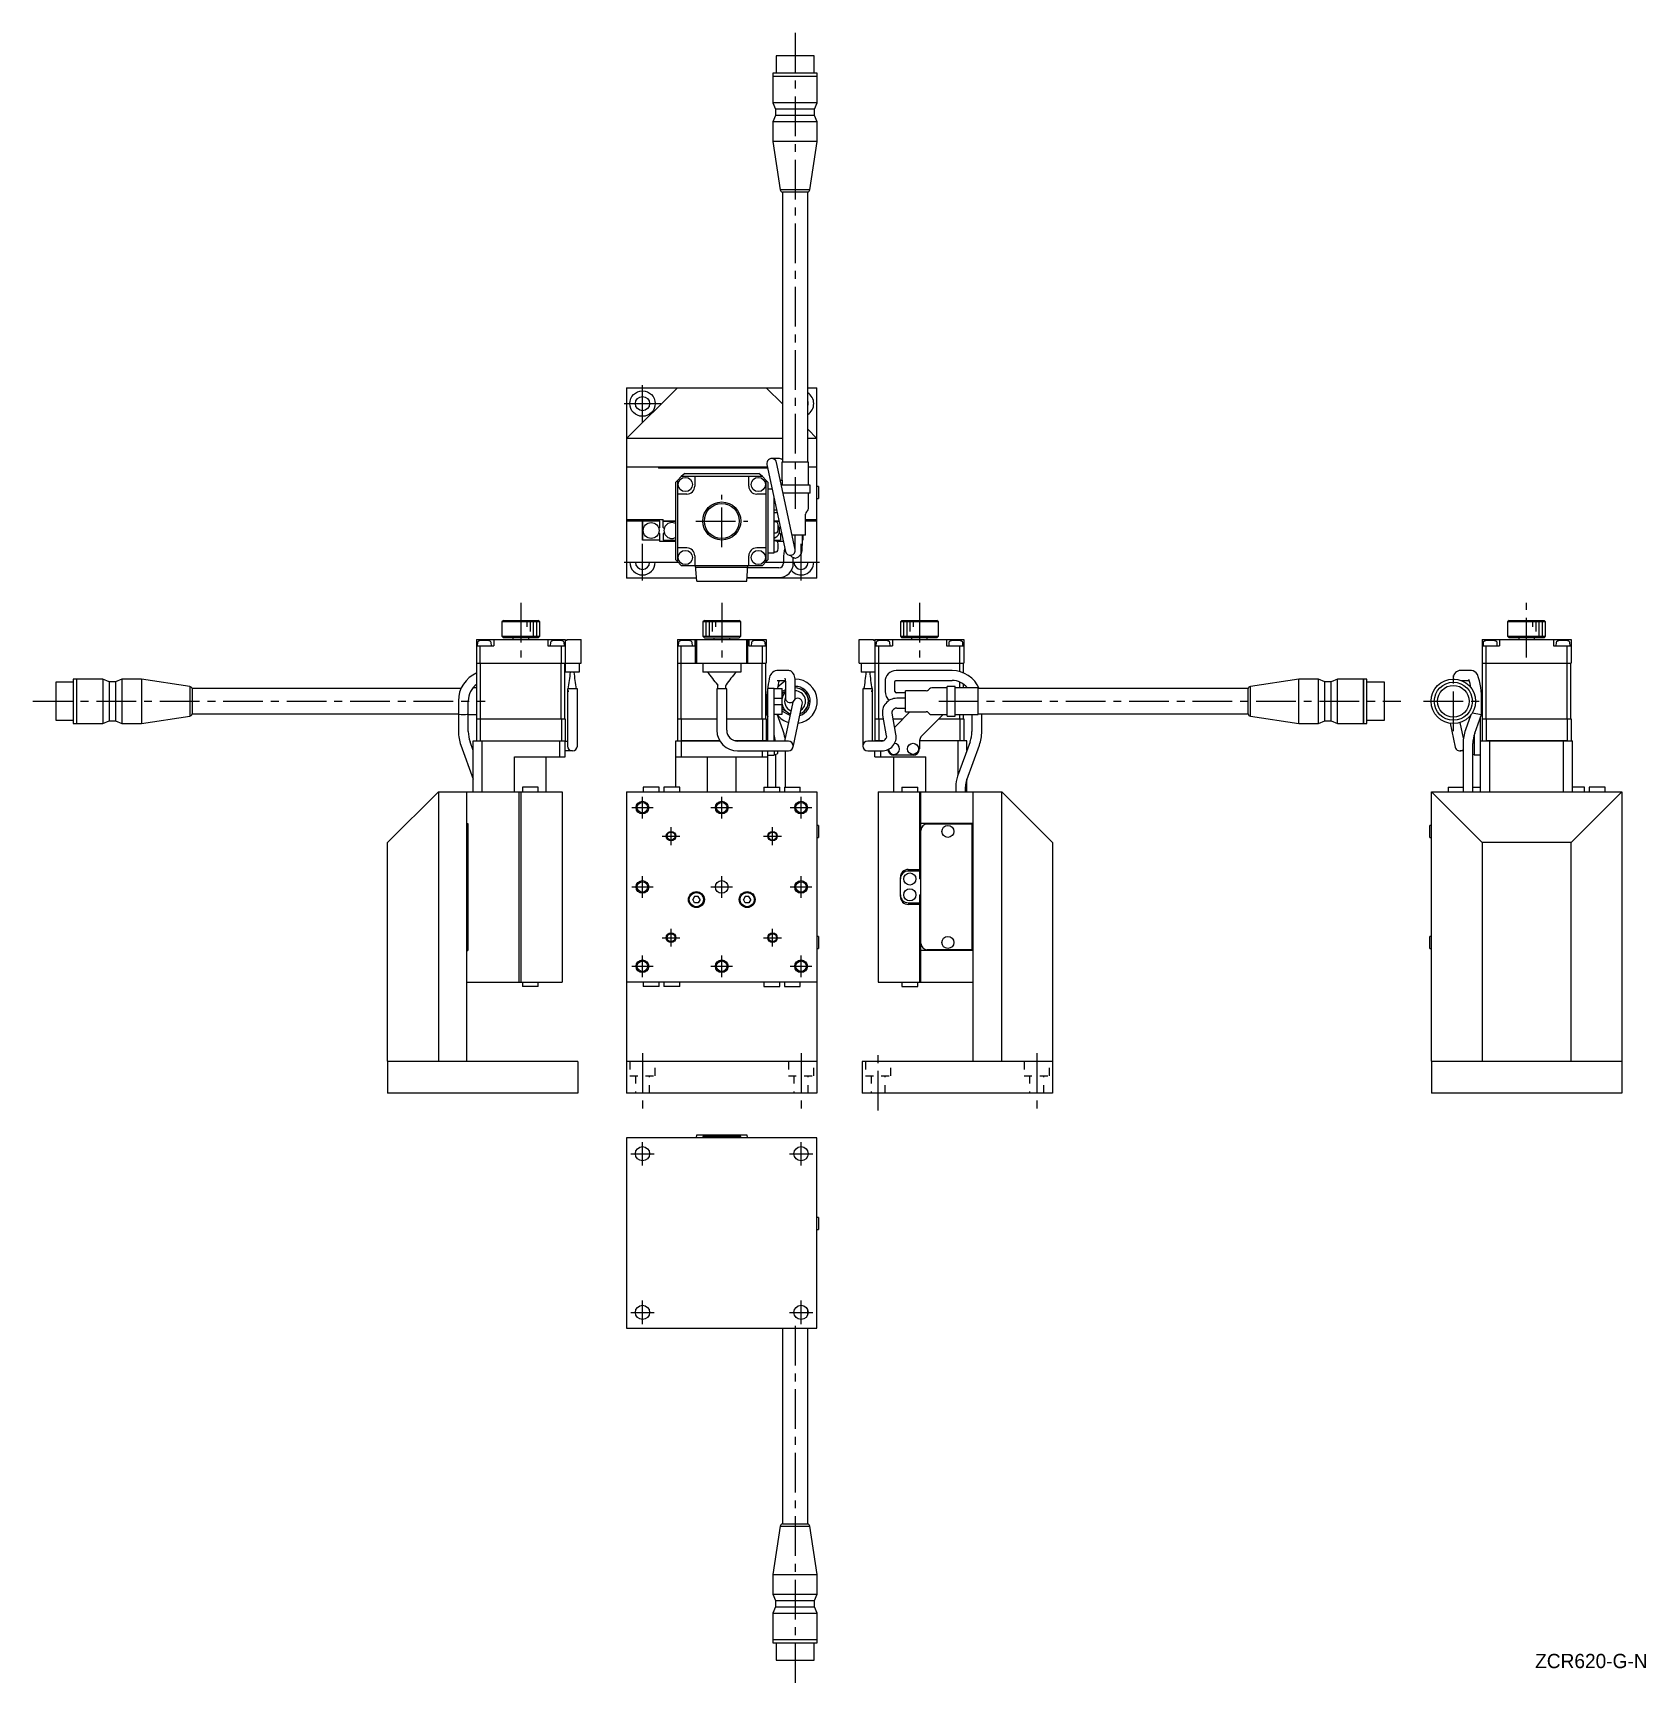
# Model space of a CAD drawing. Extents: x -101 to 408, y 12 to 532.
import ezdxf

# ---------------------------------------------------------------- set-up
doc = ezdxf.new("R2010")
doc.units = 0
doc.header["$LTSCALE"] = 10
doc.linetypes.add('CENTER', pattern=[2, 1.25, -0.25, 0.25, -0.25])
doc.linetypes.add('DOT', pattern=[0.5, 0.25, -0.25])
doc.layers.add('1', color=7, linetype='CONTINUOUS')
doc.styles.get("Standard").update_dxf_attribs({"font": 'FGP教科書体NT-M'})

msp = doc.modelspace()

# ---------------------------------------------------------------- linework, layer by layer
at = {"layer": '1', "color": 4, "linetype": 'CENTER'}
for p, q in [((139.270544, 532.304947), (139.270544, 382.304947)), ((91.170544, 409.712065), (91.170544, 421.312065)), ((85.370544, 415.512065), (96.970544, 415.512065)), ((116.170544, 370.312066), (116.170544, 386.712066)), ((107.970544, 378.512066), (124.370544, 378.512066)), ((91.170544, 359.712065), (91.170544, 371.312065)), ((141.170544, 359.712065), (141.170544, 371.312065)), ((85.370544, 365.512065), (96.970544, 365.512065)), ((135.370544, 365.512065), (146.970544, 365.512065)), ((52.815174, 352.70114), (52.815174, 335.542594)), ((116.170544, 352.70114), (116.170544, 335.542594)), ((178.462746, 352.70114), (178.462746, 335.542594)), ((369.903879, 335.542594), (369.903879, 352.70114)), ((346.803879, 312.301141), (346.803879, 331.101138)), ((-100.977708, 321.701139), (41.622466, 321.701139)), ((184.617845, 321.701139), (330.223763, 321.701139)), ((337.40388, 321.701139), (356.203878, 321.701139)), ((91.170544, 284.80114), (91.170544, 291.60114)), ((116.170544, 284.80114), (116.170544, 291.60114)), ((141.170544, 284.80114), (141.170544, 291.60114)), ((87.770544, 288.20114), (94.570544, 288.20114)), ((112.770544, 288.20114), (119.570544, 288.20114)), ((137.770544, 288.20114), (144.570544, 288.20114)), ((100.170544, 276.40114), (100.170544, 282.00114)), ((132.170544, 276.40114), (132.170544, 282.00114)), ((97.370544, 279.20114), (102.970544, 279.20114)), ((129.370544, 279.20114), (134.970544, 279.20114)), ((91.170544, 259.80114), (91.170544, 266.60114)), ((116.170544, 259.80114), (116.170544, 266.60114)), ((141.170544, 259.80114), (141.170544, 266.60114)), ((87.770544, 263.20114), (94.570544, 263.20114)), ((112.770544, 263.20114), (119.570544, 263.20114)), ((137.770544, 263.20114), (144.570544, 263.20114)), ((100.170544, 244.40114), (100.170544, 250.00114)), ((132.170544, 244.40114), (132.170544, 250.00114)), ((97.370544, 247.20114), (102.970544, 247.20114)), ((129.370544, 247.20114), (134.970544, 247.20114)), ((91.170544, 234.80114), (91.170544, 241.60114)), ((116.170544, 234.80114), (116.170544, 241.60114)), ((141.170544, 234.80114), (141.170544, 241.60114)), ((87.770544, 238.20114), (94.570544, 238.20114)), ((112.770544, 238.20114), (119.570544, 238.20114)), ((137.770544, 238.20114), (144.570544, 238.20114)), ((91.170544, 210.840047), (91.170544, 192.70114)), ((141.170544, 210.840047), (141.170544, 192.70114)), ((165.462745, 192.70114), (165.462745, 210.840047)), ((215.462745, 210.840047), (215.462745, 192.70114)), ((91.170544, 175.408629), (91.170544, 182.808629)), ((141.170544, 175.408629), (141.170544, 182.808629)), ((87.470544, 179.108629), (94.870544, 179.108629)), ((137.470544, 179.108629), (144.870544, 179.108629)), ((91.170544, 125.408629), (91.170544, 132.808629)), ((141.170544, 125.408629), (141.170544, 132.808629)), ((87.470544, 129.108629), (94.870544, 129.108629)), ((137.470544, 129.108629), (144.870544, 129.108629)), ((139.270544, 124.869419), (139.270544, 12.315748))]:
    msp.add_line(p, q, dxfattribs=at)
at = {"layer": '1', "color": 7, "linetype": 'CONTINUOUS'}
for p, q in [((133.270546, 525.097854), (133.270546, 519.597853)), ((145.270542, 525.097854), (133.270546, 525.097854)), ((145.270542, 519.597853), (145.270542, 525.097854)), ((132.270545, 519.597853), (132.270545, 518.597851)), ((146.270543, 519.597853), (132.270545, 519.597853)), ((132.320545, 518.597851), (132.270545, 518.547851)), ((146.270543, 518.597851), (132.270545, 518.597851)), ((132.270545, 518.547851), (132.270545, 510.290851)), ((146.270543, 518.547851), (132.270545, 518.547851)), ((146.270543, 518.547851), (146.220543, 518.597851)), ((146.270543, 518.597851), (146.270543, 519.597853)), ((146.270543, 510.290851), (146.270543, 518.547851)), ((132.270545, 510.290851), (133.120544, 508.290851)), ((146.270543, 510.290851), (132.270545, 510.290851)), ((145.420544, 508.290851), (146.270543, 510.290851)), ((133.120544, 506.290851), (132.270545, 504.290851)), ((133.120544, 508.290851), (133.120544, 506.290851)), ((145.420544, 508.290851), (133.120544, 508.290851)), ((145.420544, 506.290851), (133.120544, 506.290851)), ((145.420544, 506.290851), (145.420544, 508.290851)), ((146.270543, 504.290851), (145.420544, 506.290851)), ((132.270545, 504.290851), (132.270545, 498.097852)), ((146.270543, 504.290851), (132.270545, 504.290851)), ((146.270543, 498.097852), (146.270543, 504.290851)), ((132.270545, 498.097852), (134.586219, 482.863869)), ((146.270543, 498.097852), (132.270545, 498.097852)), ((143.95487, 482.863869), (146.270543, 498.097852)), ((143.95487, 482.863869), (134.586219, 482.863869)), ((135.270544, 482.140195), (135.270544, 397.097852)), ((143.270544, 482.140195), (135.270544, 482.140195)), ((143.270544, 397.097852), (143.270544, 482.140195)), ((86.170544, 404.512065), (102.170544, 420.512065)), ((86.170544, 420.512065), (86.170544, 360.512065)), ((86.170544, 420.512065), (135.270544, 420.512065)), ((130.170544, 420.512065), (135.270544, 415.412065)), ((143.270544, 420.512065), (146.170544, 420.512065)), ((146.170544, 360.512065), (146.170544, 420.512065)), ((143.270544, 407.412065), (146.170544, 404.512065)), ((135.270544, 404.512065), (86.170544, 404.512065)), ((146.170544, 404.512065), (143.270544, 404.512065)), ((130.590008, 395.512065), (86.170544, 395.512065)), ((96.170544, 395.512065), (96.170544, 395.212065)), ((130.653775, 395.212065), (96.170544, 395.212065)), ((130.418254, 396.320105), (136.239783, 368.931972)), ((133.988574, 398.192368), (131.934383, 398.192368)), ((139.272037, 369.576498), (133.450512, 396.964631)), ((135.070544, 397.097852), (135.070544, 391.412065)), ((143.470544, 397.097852), (135.070544, 397.097852)), ((143.470544, 389.762065), (143.470544, 397.097852)), ((146.170544, 395.512065), (143.470544, 395.512065)), ((102.170544, 391.312066), (101.670544, 390.790095)), ((101.670544, 366.234036), (101.670544, 390.790095)), ((103.370544, 392.512066), (102.170544, 391.312066)), ((102.170544, 391.312066), (102.170544, 365.712066)), ((104.50864, 393.512065), (103.370544, 392.512066)), ((128.970544, 392.512066), (103.370544, 392.512066)), ((104.50864, 393.512065), (127.832448, 393.512065)), ((107.670544, 392.512066), (107.670544, 389.512066)), ((124.670544, 389.512066), (124.670544, 392.512066)), ((128.970544, 392.512066), (127.832448, 393.512065)), ((130.170544, 391.312066), (128.970544, 392.512066)), ((130.670544, 390.790095), (130.170544, 391.312066)), ((130.170544, 365.712066), (130.170544, 391.312066)), ((130.670544, 390.790095), (130.670544, 366.234036)), ((133.848474, 395.092368), (133.988574, 395.092368)), ((134.630746, 391.412065), (135.170544, 391.412065)), ((135.170544, 391.412065), (135.170544, 389.762065)), ((105.170544, 387.012066), (102.170544, 387.012066)), ((130.170544, 387.012066), (127.170544, 387.012066)), ((132.077904, 388.512065), (130.670544, 388.512065)), ((132.670544, 368.512065), (132.670544, 385.723914)), ((134.949581, 389.912065), (135.170544, 389.912065)), ((144.070544, 389.762065), (134.981464, 389.762065)), ((135.100544, 389.912065), (135.100544, 389.762065)), ((144.070544, 387.262065), (135.512856, 387.262065)), ((143.470544, 382.412065), (143.470544, 387.262065)), ((144.070544, 387.262065), (144.070544, 389.762065)), ((146.670544, 389.412065), (146.170544, 389.412065)), ((146.170544, 385.612065), (146.670544, 385.612065)), ((146.670544, 389.412065), (146.670544, 385.612065)), ((132.670544, 382.029311), (133.455856, 382.029311)), ((132.670544, 381.212065), (133.629567, 381.212065)), ((142.570544, 374.097852), (142.570544, 380.683638)), ((142.863437, 381.390745), (143.177651, 381.704959)), ((86.170544, 379.012065), (97.670544, 379.012065)), ((96.670544, 378.512065), (86.170544, 378.512065)), ((91.170544, 372.512065), (91.170544, 378.512065)), ((91.220544, 378.512065), (91.220544, 372.562065)), ((96.670544, 376.514667), (96.331009, 376.175132)), ((96.670544, 374.509464), (96.331009, 374.848998)), ((96.670544, 376.514667), (96.670544, 378.512065)), ((96.670544, 372.012065), (96.670544, 374.509464)), ((97.670544, 376.514667), (97.670544, 379.012065)), ((97.670544, 378.512065), (101.670544, 378.512065)), ((101.670544, 378.462065), (97.670544, 378.462065)), ((97.670544, 376.514667), (98.010079, 376.175132)), ((98.010079, 374.848998), (97.670544, 374.509464)), ((97.670544, 374.509464), (97.670544, 372.512065)), ((132.670544, 378.512065), (134.20347, 378.512065)), ((134.214098, 378.462065), (132.670544, 378.462065)), ((133.353331, 378.202329), (132.670544, 378.262065)), ((132.670544, 374.762065), (133.353331, 374.821802)), ((134.331009, 376.175132), (134.635482, 376.479606)), ((134.670544, 374.509464), (134.331009, 374.848998)), ((134.670544, 374.509464), (134.670544, 372.512065)), ((142.570544, 379.012065), (146.170544, 379.012065)), ((146.170544, 378.512065), (142.570544, 378.512065)), ((144.670544, 379.012065), (144.670544, 378.512065)), ((145.170544, 379.012065), (145.170544, 378.512065)), ((91.220544, 372.562065), (91.170544, 372.512065)), ((96.670544, 372.512065), (91.170544, 372.512065)), ((91.220544, 372.562065), (96.670544, 372.562065)), ((101.670544, 372.012065), (96.670544, 372.012065)), ((97.670544, 372.512065), (101.670544, 372.512065)), ((105.170544, 370.012066), (102.170544, 370.012066)), ((130.170544, 370.012066), (127.170544, 370.012066)), ((132.670544, 372.512065), (134.670544, 372.512065)), ((133.353331, 372.202329), (132.670544, 372.262065)), ((135.585087, 372.012065), (133.703757, 372.012065)), ((142.570544, 374.097852), (138.310996, 374.097852)), ((139.30591, 369.254235), (139.30591, 374.097852)), ((141.587087, 371.381252), (141.587087, 374.097852)), ((141.670544, 372.512065), (141.587087, 372.512065)), ((141.670544, 374.097852), (141.670544, 372.512065)), ((86.170544, 365.512065), (102.314138, 365.512065)), ((101.670544, 366.234036), (102.170544, 365.712066)), ((102.170544, 365.712066), (103.370544, 364.512066)), ((103.325312, 364.512065), (129.015777, 364.512065)), ((107.670544, 367.512066), (107.670544, 364.512066)), ((108.270184, 359.512066), (107.920544, 364.512066)), ((107.955508, 364.012066), (124.385581, 364.012066)), ((124.07091, 359.512066), (124.420544, 364.512066)), ((124.670544, 364.512066), (124.670544, 367.512066)), ((128.970544, 364.512066), (130.170544, 365.712066)), ((130.026951, 365.512065), (135.620544, 365.512065)), ((130.170544, 365.712066), (130.670544, 366.234036)), ((130.670544, 368.512065), (132.670544, 368.512065)), ((132.670544, 368.762065), (133.353331, 368.821802)), ((135.620544, 366.661805), (135.620544, 365.237065)), ((137.76065, 367.704242), (138.3025, 367.244707)), ((138.3025, 367.244707), (138.433389, 367.143605)), ((138.433389, 367.143605), (138.576855, 367.052953)), ((138.576855, 367.052953), (138.744733, 366.969569)), ((138.720544, 366.661805), (138.724465, 366.978989)), ((138.720544, 365.237065), (138.720544, 366.661805)), ((138.720544, 365.512065), (146.170544, 365.512065)), ((138.744733, 366.969569), (138.918631, 366.905627)), ((138.918631, 366.905627), (139.096127, 366.861459)), ((139.096127, 366.861459), (139.275134, 366.836948)), ((139.275134, 366.836948), (139.453728, 366.831737)), ((108.200251, 360.512065), (86.170544, 360.512065)), ((108.270178, 359.512066), (124.07091, 359.512066)), ((146.170544, 360.512065), (124.140837, 360.512065)), ((124.153074, 360.687065), (134.170544, 360.687065)), ((134.170544, 363.787065), (124.369847, 363.787065)), ((47.315174, 347.20114), (46.815174, 346.70114)), ((46.815174, 346.70114), (46.815174, 342.20114)), ((58.815174, 346.70114), (46.815174, 346.70114)), ((47.315174, 347.20114), (58.315174, 347.20114)), ((58.815174, 346.70114), (58.315174, 347.20114)), ((58.815174, 342.20114), (58.815174, 346.70114)), ((110.670544, 347.20114), (110.170544, 346.70114)), ((110.170544, 346.70114), (110.170544, 342.20114)), ((122.170544, 346.70114), (110.170544, 346.70114)), ((110.670544, 347.20114), (121.670544, 347.20114)), ((122.170544, 346.70114), (121.670544, 347.20114)), ((122.170544, 342.20114), (122.170544, 346.70114)), ((172.962746, 347.20114), (172.462746, 346.70114)), ((184.462746, 346.70114), (172.462746, 346.70114)), ((172.462746, 346.70114), (172.462746, 342.20114)), ((172.962746, 347.20114), (183.962746, 347.20114)), ((184.462746, 346.70114), (183.962746, 347.20114)), ((184.462746, 342.20114), (184.462746, 346.70114)), ((364.403879, 347.20114), (363.903879, 346.70114)), ((375.903879, 346.70114), (363.903879, 346.70114)), ((363.903879, 346.70114), (363.903879, 342.20114)), ((364.403879, 347.20114), (375.403879, 347.20114)), ((375.903879, 346.70114), (375.403879, 347.20114)), ((375.903879, 342.20114), (375.903879, 346.70114)), ((38.815174, 341.20114), (66.815174, 341.20114)), ((38.815174, 341.20114), (38.815174, 333.70114)), ((38.815174, 339.20114), (44.315174, 339.20114)), ((39.151375, 340.186419), (39.065174, 339.20114)), ((40.015174, 333.70114), (40.015174, 339.20114)), ((43.565174, 339.20114), (43.478973, 340.186419)), ((44.315174, 341.20114), (44.315174, 339.20114)), ((46.815174, 342.20114), (47.315174, 341.70114)), ((46.815174, 342.20114), (58.815174, 342.20114)), ((58.315174, 341.70114), (47.315174, 341.70114)), ((50.315174, 341.70114), (50.315174, 341.20114)), ((55.315174, 341.20114), (55.315174, 341.70114)), ((58.315174, 341.70114), (58.815174, 342.20114)), ((61.315174, 341.20114), (61.315174, 339.20114)), ((61.315174, 339.20114), (66.815174, 339.20114)), ((62.151375, 340.186419), (62.065174, 339.20114)), ((65.615174, 333.70114), (65.615174, 339.20114)), ((66.565174, 339.20114), (66.478973, 340.186419)), ((66.815174, 341.20114), (66.815174, 330.90114)), ((67.315174, 340.90114), (66.815174, 340.90114)), ((67.315174, 341.20114), (67.315174, 340.90114)), ((67.315174, 341.20114), (71.815174, 341.20114)), ((71.815174, 333.70114), (71.815174, 341.20114)), ((102.170544, 341.20114), (130.170544, 341.20114)), ((102.170544, 341.20114), (102.170544, 333.70114)), ((102.170544, 339.20114), (107.670544, 339.20114)), ((102.506745, 340.186419), (102.420544, 339.20114)), ((103.370544, 333.70114), (103.370544, 339.20114)), ((106.920544, 339.20114), (106.834343, 340.186419)), ((107.670544, 341.20114), (107.670544, 339.20114)), ((107.920544, 333.70114), (107.920544, 340.90114)), ((107.955508, 340.90114), (107.920544, 340.90114)), ((107.955508, 341.20114), (107.955508, 340.90114)), ((108.270178, 333.70114), (108.270178, 341.20114)), ((110.170544, 342.20114), (110.670544, 341.70114)), ((110.170544, 342.20114), (122.170544, 342.20114)), ((110.670544, 341.70114), (121.670544, 341.70114)), ((113.670544, 341.70114), (113.670544, 341.20114)), ((118.670544, 341.20114), (118.670544, 341.70114)), ((121.670544, 341.70114), (122.170544, 342.20114)), ((124.07091, 333.70114), (124.07091, 341.20114)), ((124.385581, 341.20114), (124.385581, 340.90114)), ((124.420544, 340.90114), (124.385581, 340.90114)), ((124.420544, 333.70114), (124.420544, 340.90114)), ((124.670544, 341.20114), (124.670544, 339.20114)), ((124.670544, 339.20114), (130.170544, 339.20114)), ((125.506745, 340.186419), (125.420544, 339.20114)), ((128.970544, 333.70114), (128.970544, 339.20114)), ((129.920544, 339.20114), (129.834343, 340.186419)), ((130.170544, 341.20114), (130.170544, 333.70114)), ((159.462746, 333.70114), (159.462746, 341.20114)), ((159.462746, 341.20114), (163.962746, 341.20114)), ((163.962746, 341.20114), (163.962746, 340.90114)), ((164.462746, 340.90114), (163.962746, 340.90114)), ((164.462749, 341.20114), (164.462745, 330.90114)), ((164.462746, 341.20114), (192.462746, 341.20114)), ((164.462746, 339.20114), (169.962746, 339.20114)), ((164.798946, 340.186419), (164.712746, 339.20114)), ((165.662746, 333.70114), (165.662746, 339.20114)), ((169.212746, 339.20114), (169.126545, 340.186419)), ((169.962746, 341.20114), (169.962746, 339.20114)), ((172.462746, 342.20114), (184.462746, 342.20114)), ((172.462746, 342.20114), (172.962746, 341.70114)), ((183.962746, 341.70114), (172.962746, 341.70114)), ((175.962746, 341.70114), (175.962746, 341.20114)), ((180.962746, 341.20114), (180.962746, 341.70114)), ((183.962746, 341.70114), (184.462746, 342.20114)), ((186.962746, 341.20114), (186.962746, 339.20114)), ((186.962746, 339.20114), (192.462746, 339.20114)), ((187.798946, 340.186419), (187.712746, 339.20114)), ((191.262746, 333.70114), (191.262746, 339.20114)), ((192.212746, 339.20114), (192.126545, 340.186419)), ((192.462746, 341.20114), (192.462746, 333.70114)), ((355.903879, 341.20114), (383.903879, 341.20114)), ((355.903879, 341.20114), (355.903879, 333.70114)), ((355.903879, 339.20114), (361.403879, 339.20114)), ((356.24008, 340.186419), (356.153879, 339.20114)), ((357.103879, 333.70114), (357.103879, 339.20114)), ((360.653879, 339.20114), (360.567678, 340.186419)), ((361.403879, 341.20114), (361.403879, 339.20114)), ((363.903879, 342.20114), (375.903879, 342.20114)), ((363.903879, 342.20114), (364.403879, 341.70114)), ((375.403879, 341.70114), (364.403879, 341.70114)), ((367.403879, 341.70114), (367.403879, 341.20114)), ((372.403879, 341.20114), (372.403879, 341.70114)), ((375.403879, 341.70114), (375.903879, 342.20114)), ((378.403879, 341.20114), (378.403879, 339.20114)), ((378.403879, 339.20114), (383.903879, 339.20114)), ((379.24008, 340.186419), (379.153879, 339.20114)), ((382.703879, 333.70114), (382.703879, 339.20114)), ((383.653879, 339.20114), (383.567678, 340.186419)), ((383.903879, 341.20114), (383.903879, 333.70114)), ((38.815174, 333.70114), (71.815174, 333.70114)), ((38.915174, 316.20114), (38.915174, 333.70114)), ((40.056595, 316.20114), (40.056595, 333.70114)), ((65.573753, 316.20114), (65.573753, 333.70114)), ((66.715174, 316.20114), (66.715174, 333.70114)), ((71.215174, 333.70114), (71.215174, 330.90114)), ((102.170544, 333.70114), (130.170544, 333.70114)), ((102.270544, 316.20114), (102.270544, 333.70114)), ((103.411965, 316.20114), (103.411965, 333.70114)), ((110.170544, 333.70114), (110.170544, 330.90114)), ((122.170544, 333.70114), (122.170544, 330.90114)), ((128.929123, 316.20114), (128.929123, 333.70114)), ((130.070544, 316.20114), (130.070544, 333.70114)), ((159.462746, 333.70114), (192.462746, 333.70114)), ((160.062746, 333.70114), (160.062745, 330.90114)), ((164.562745, 316.20114), (164.562746, 333.70114)), ((165.704167, 316.20114), (165.704167, 333.70114)), ((191.221324, 331.02945), (191.221324, 333.70114)), ((192.362745, 330.631054), (192.362746, 333.70114)), ((355.903879, 333.70114), (383.903879, 333.70114)), ((356.003879, 316.20114), (356.003879, 333.70114)), ((357.1453, 316.20114), (357.1453, 333.70114)), ((382.662458, 316.20114), (382.662458, 333.70114)), ((383.803879, 316.20114), (383.803879, 333.70114)), ((-93.770614, 327.701137), (-93.770614, 315.701141)), ((-88.270613, 327.701137), (-93.770614, 327.701137)), ((-88.270613, 328.701138), (-88.270613, 314.70114)), ((-87.270611, 328.701138), (-88.270613, 328.701138)), ((-87.220611, 328.701138), (-87.270611, 328.651138)), ((-87.270611, 328.701138), (-87.270611, 314.70114)), ((-87.220611, 328.701138), (-87.220611, 314.70114)), ((-78.963611, 328.701138), (-87.220611, 328.701138)), ((-78.963611, 328.701138), (-78.963611, 314.70114)), ((-76.963611, 327.851139), (-78.963611, 328.701138)), ((-76.963611, 327.851139), (-76.963611, 315.551139)), ((-74.963611, 327.851139), (-76.963611, 327.851139)), ((-72.963611, 328.701138), (-74.963611, 327.851139)), ((-74.963611, 327.851139), (-74.963611, 315.551139)), ((-72.963611, 328.701138), (-72.963611, 314.70114)), ((-66.770612, 328.701138), (-72.963611, 328.701138)), ((-66.770612, 328.701138), (-66.770612, 314.70114)), ((-51.53663, 326.385465), (-66.770612, 328.701138)), ((71.215174, 330.90114), (66.815174, 330.90114)), ((122.170544, 330.90114), (110.170544, 330.90114)), ((137.340087, 331.36407), (133.597677, 331.36407)), ((133.597677, 328.26407), (136.193057, 328.26407)), ((136.089463, 329.021557), (136.20591, 327.81407)), ((136.20591, 327.81407), (136.20591, 322.81407)), ((138.045778, 331.204569), (137.883481, 331.271365)), ((138.20165, 331.120153), (138.045778, 331.204569)), ((139.30591, 322.81407), (139.30591, 327.81407)), ((164.462745, 330.90114), (160.062745, 330.90114)), ((167.654915, 327.81407), (167.654915, 324.81407)), ((170.754915, 327.81407), (170.755225, 327.831589)), ((170.754915, 324.81407), (170.754915, 327.81407)), ((170.755225, 327.831589), (170.756224, 327.850035)), ((170.756224, 327.850035), (170.757912, 327.86843)), ((170.757912, 327.86843), (170.76029, 327.886758)), ((170.76029, 327.886758), (170.763358, 327.905004)), ((170.763358, 327.905004), (170.767121, 327.923152)), ((170.767121, 327.923152), (170.771581, 327.941187)), ((170.771581, 327.941187), (170.776744, 327.95909)), ((170.776744, 327.95909), (170.782617, 327.976845)), ((170.782617, 327.976845), (170.789208, 327.994433)), ((170.789208, 327.994433), (170.796527, 328.011834)), ((170.796527, 328.011834), (170.804584, 328.029027)), ((170.804584, 328.029027), (170.813392, 328.045988)), ((170.813392, 328.045988), (170.822965, 328.062693)), ((170.822965, 328.062693), (170.83332, 328.079116)), ((170.83332, 328.079116), (170.844474, 328.095226)), ((170.844474, 328.095226), (170.856449, 328.110991)), ((170.856449, 328.110991), (170.869266, 328.126375)), ((170.869266, 328.126375), (170.88295, 328.141338)), ((170.88295, 328.141338), (170.89753, 328.155833)), ((170.89753, 328.155833), (170.913036, 328.16981)), ((170.913036, 328.16981), (170.9295, 328.183209)), ((170.9295, 328.183209), (170.946956, 328.195962)), ((170.946956, 328.195962), (170.965439, 328.207992)), ((170.965439, 328.207992), (170.984985, 328.219207)), ((170.984985, 328.219207), (171.005624, 328.229501)), ((171.005624, 328.229501), (171.027377, 328.238752)), ((171.027377, 328.238752), (171.050248, 328.246819)), ((171.050248, 328.246819), (171.074214, 328.253543)), ((171.074214, 328.253543), (171.099208, 328.258753)), ((171.099208, 328.258753), (171.125101, 328.262273)), ((171.125101, 328.262273), (171.151692, 328.263945)), ((171.151692, 328.263945), (171.16121, 328.26407)), ((188.767867, 331.36407), (171.16121, 331.36407)), ((171.16121, 328.26407), (188.767867, 328.26407)), ((191.221324, 325.901139), (191.221324, 327.750459)), ((298.048532, 328.701138), (282.814549, 326.385465)), ((304.241531, 328.701138), (298.048532, 328.701138)), ((298.048532, 314.70114), (298.048532, 328.701138)), ((306.241531, 327.851139), (304.241531, 328.701138)), ((304.241531, 314.70114), (304.241531, 328.701138)), ((308.241531, 327.851139), (306.241531, 327.851139)), ((306.241531, 315.551139), (306.241531, 327.851139)), ((310.241531, 328.701138), (308.241531, 327.851139)), ((308.241531, 315.551139), (308.241531, 327.851139)), ((318.498531, 328.701138), (310.241531, 328.701138)), ((310.241531, 314.70114), (310.241531, 328.701138)), ((318.548531, 328.651138), (318.498531, 328.701138)), ((318.498531, 314.70114), (318.498531, 328.701138)), ((319.548533, 328.701138), (318.548531, 328.701138)), ((318.548531, 314.70114), (318.548531, 328.701138)), ((319.548533, 314.70114), (319.548533, 328.701138)), ((325.048534, 327.701137), (319.548533, 327.701137)), ((325.048534, 315.701141), (325.048534, 327.701137)), ((348.734336, 331.36407), (348.695011, 331.363597)), ((352.476747, 331.36407), (348.734336, 331.36407)), ((349.238613, 328.26407), (351.832512, 328.26407)), ((349.870466, 327.991316), (349.88135, 328.264213)), ((-51.53663, 326.385465), (-51.53663, 317.016814)), ((-50.812956, 325.701139), (-50.812956, 317.701139)), ((33.94884, 325.701139), (-50.812956, 325.701139)), ((38.915174, 325.901139), (37.656342, 325.901139)), ((67.540181, 324.976222), (67.515174, 324.90114)), ((67.515174, 324.90114), (67.974156, 324.90114)), ((67.540174, 325.60114), (67.540174, 324.974202)), ((70.640174, 325.60114), (67.540174, 325.60114)), ((67.974156, 324.90114), (67.540174, 324.974232)), ((67.540174, 324.90114), (67.540174, 307.60114)), ((70.640174, 307.60114), (70.640174, 325.60114)), ((114.620544, 325.60114), (114.620544, 312.60114)), ((117.720544, 325.60114), (114.620544, 325.60114)), ((114.874898, 326.840519), (114.917084, 326.735502)), ((117.436527, 326.774913), (117.518095, 326.923473)), ((117.720544, 312.60114), (117.720544, 325.60114)), ((132.670544, 325.70114), (130.670544, 325.70114)), ((130.670544, 309.15114), (130.670544, 325.70114)), ((132.670544, 325.751139), (135.170544, 325.751139)), ((132.670544, 309.15114), (132.670544, 325.751139)), ((132.670544, 322.701139), (135.170544, 322.701139)), ((135.170544, 317.651139), (135.170544, 325.751139)), ((136.20591, 325.341553), (135.170544, 324.791039)), ((136.20591, 324.775268), (135.170544, 324.224754)), ((139.256123, 322.424374), (138.536507, 321.474978)), ((160.637746, 325.60114), (160.637745, 307.60114)), ((163.737746, 325.60114), (160.637746, 325.60114)), ((163.737156, 324.977974), (163.303761, 324.90114)), ((163.303761, 324.90114), (163.762745, 324.90114)), ((163.762745, 324.90114), (163.737154, 324.97798)), ((163.737745, 309.15114), (163.737746, 324.90114)), ((163.737746, 324.976222), (163.737746, 325.60114)), ((174.048532, 324.36407), (171.204915, 324.36407)), ((174.048532, 322.637162), (171.331932, 322.637162)), ((180.634318, 325.001139), (174.048532, 325.001139)), ((174.048532, 318.401139), (174.048532, 325.001139)), ((181.655639, 325.608246), (181.341425, 325.294033)), ((187.212745, 325.901139), (182.362745, 325.901139)), ((189.712745, 326.40114), (187.212745, 326.40114)), ((187.212745, 317.00114), (187.212745, 326.40114)), ((189.712745, 317.00114), (189.712745, 326.40114)), ((197.048532, 325.901139), (189.712745, 325.901139)), ((192.362745, 325.901139), (192.362745, 327.099342)), ((197.048532, 317.501139), (197.048532, 325.901139)), ((282.090875, 325.701139), (197.048532, 325.701139)), ((282.090875, 317.701139), (282.090875, 325.701139)), ((282.814549, 317.016814), (282.814549, 326.385465)), ((-50.812956, 317.701139), (33.134872, 317.701139)), ((33.134872, 321.81407), (33.134872, 312.170228)), ((33.134872, 317.81407), (33.210734, 317.729613)), ((33.210734, 317.729613), (33.303812, 317.689991)), ((36.065932, 317.689991), (36.159009, 317.729613)), ((36.159009, 317.729613), (36.232748, 317.799766)), ((36.232748, 317.799766), (36.234872, 317.81407)), ((36.234872, 312.170228), (36.234872, 321.81407)), ((36.234872, 317.501139), (38.915174, 317.501139)), ((130.384383, 321.81407), (130.384383, 317.540763)), ((130.384383, 317.540763), (130.670544, 317.591221)), ((130.384383, 317.540763), (130.670544, 316.754542)), ((132.670544, 320.701139), (135.170544, 320.701139)), ((132.670544, 317.651139), (135.170544, 317.651139)), ((135.445097, 312.700359), (133.64316, 317.651139)), ((135.170544, 319.177525), (136.767883, 318.328205)), ((135.170544, 318.61124), (137.164028, 317.551286)), ((138.520957, 321.409425), (135.915319, 309.150858)), ((138.686672, 307.278876), (141.553216, 320.764899)), ((166.852095, 317.368178), (168.041495, 310.770163)), ((169.882942, 318.20436), (169.896507, 318.348413)), ((169.885199, 318.059892), (169.882942, 318.20436)), ((169.902922, 317.918139), (169.885199, 318.059892)), ((169.896507, 318.348413), (169.925687, 318.49007)), ((171.092321, 311.320124), (169.902922, 317.918139)), ((169.925687, 318.49007), (169.969934, 318.627443)), ((169.969934, 318.627443), (170.028422, 318.758834)), ((170.684913, 313.580161), (175.505891, 318.401139)), ((171.331932, 319.537162), (174.048532, 319.537162)), ((174.048532, 318.401139), (180.634318, 318.401139)), ((185.9196, 317.501139), (179.341425, 310.922965)), ((181.341425, 318.108246), (181.655639, 317.794033)), ((182.362745, 317.501139), (187.212745, 317.501139)), ((189.712745, 317.501139), (197.048532, 317.501139)), ((191.221324, 316.20114), (191.221324, 317.501139)), ((192.362745, 316.20114), (192.362745, 317.501139)), ((195.043048, 317.501139), (195.043048, 312.170228)), ((197.048532, 317.701139), (282.090875, 317.701139)), ((198.143048, 312.170228), (198.143048, 317.701139)), ((352.351639, 317.432376), (350.629326, 312.700359)), ((352.778752, 318.054102), (355.69004, 317.540763)), ((353.542373, 311.640096), (355.69004, 317.540763)), ((355.69004, 317.540763), (355.69004, 321.81407)), ((-93.770614, 315.701141), (-88.270613, 315.701141)), ((-88.270613, 314.70114), (-87.270611, 314.70114)), ((-87.270611, 314.75114), (-87.220611, 314.70114)), ((-87.220611, 314.70114), (-78.963611, 314.70114)), ((-78.963611, 314.70114), (-76.963611, 315.551139)), ((-76.963611, 315.551139), (-74.963611, 315.551139)), ((-74.963611, 315.551139), (-72.963611, 314.70114)), ((-72.963611, 314.70114), (-66.770612, 314.70114)), ((-66.770612, 314.70114), (-51.53663, 317.016814)), ((38.815174, 316.20114), (38.815174, 309.30114)), ((38.815174, 316.20114), (66.815174, 316.20114)), ((40.015174, 316.20114), (40.015174, 309.20114)), ((65.615174, 316.20114), (65.615174, 309.20114)), ((66.815174, 316.20114), (66.815174, 309.30114)), ((102.170544, 316.20114), (102.170544, 309.20114)), ((102.170544, 316.20114), (114.620544, 316.20114)), ((103.370544, 316.20114), (103.370544, 309.30114)), ((117.720544, 316.20114), (130.170544, 316.20114)), ((128.970544, 316.20114), (128.970544, 309.30114)), ((130.170544, 316.20114), (130.170544, 309.20114)), ((164.462745, 316.20114), (164.462745, 309.30114)), ((164.462745, 316.20114), (167.062473, 316.20114)), ((165.662745, 316.20114), (165.662745, 309.20114)), ((170.212439, 316.20114), (173.305891, 316.20114)), ((184.6196, 316.20114), (192.462745, 316.20114)), ((187.212745, 317.00114), (189.712745, 317.00114)), ((191.262745, 316.20114), (191.262745, 309.20114)), ((192.462745, 316.20114), (192.462745, 309.30114)), ((282.814549, 317.016814), (298.048532, 314.70114)), ((298.048532, 314.70114), (304.241531, 314.70114)), ((304.241531, 314.70114), (306.241531, 315.551139)), ((306.241531, 315.551139), (308.241531, 315.551139)), ((308.241531, 315.551139), (310.241531, 314.70114)), ((310.241531, 314.70114), (318.498531, 314.70114)), ((318.498531, 314.70114), (318.548531, 314.75114)), ((318.548531, 314.70114), (319.548533, 314.70114)), ((319.548533, 315.701141), (325.048534, 315.701141)), ((345.794551, 314.77429), (347.387751, 307.278876)), ((349.969051, 310.044984), (348.910386, 315.025616)), ((355.403879, 293.20114), (355.403879, 316.754542)), ((355.903879, 316.20114), (355.903879, 309.20114)), ((355.903879, 316.20114), (383.903879, 316.20114)), ((357.103879, 316.20114), (357.103879, 309.30114)), ((382.703879, 316.20114), (382.703879, 309.30114)), ((383.903879, 316.20114), (383.903879, 309.20114)), ((33.910319, 307.892699), (37.815174, 297.164198)), ((37.815174, 306.227991), (36.823366, 308.952961)), ((37.815174, 293.20114), (37.815174, 309.20114)), ((37.815174, 309.20114), (66.815174, 309.20114)), ((38.815174, 309.30114), (38.915174, 309.20114)), ((40.537145, 309.20114), (40.537145, 293.20114)), ((65.093203, 304.20114), (65.093203, 309.20114)), ((66.815174, 309.30114), (66.715174, 309.20114)), ((66.815174, 304.20114), (66.815174, 309.20114)), ((66.815174, 309.15114), (67.540174, 309.15114)), ((101.670544, 294.60114), (101.670544, 309.20114)), ((101.670544, 309.20114), (115.572107, 309.20114)), ((103.270544, 309.20114), (103.370544, 309.30114)), ((103.325312, 309.20114), (103.325312, 304.20114)), ((103.370544, 309.30114), (115.512585, 309.30114)), ((120.164314, 309.30114), (128.970544, 309.30114)), ((130.670544, 309.20114), (120.585309, 309.20114)), ((137.170544, 309.15114), (121.170544, 309.15114)), ((128.970544, 309.30114), (129.070544, 309.20114)), ((129.015777, 309.15114), (129.015777, 309.20114)), ((166.612485, 309.15114), (162.187745, 309.15114)), ((164.462745, 309.30114), (164.562745, 309.20114)), ((164.462745, 309.15114), (164.462745, 309.20114)), ((166.997779, 309.20114), (164.462745, 309.20114)), ((166.184716, 309.20114), (166.184716, 309.15114)), ((167.974483, 310.060859), (167.915994, 309.929468)), ((168.01873, 310.198232), (167.974483, 310.060859)), ((168.047909, 310.339888), (168.01873, 310.198232)), ((168.041495, 310.770163), (168.059218, 310.62841)), ((168.061475, 310.483942), (168.047909, 310.339888)), ((168.059218, 310.62841), (168.061475, 310.483942)), ((178.462745, 308.801645), (178.462745, 306.70114)), ((193.462745, 309.20114), (178.489464, 309.20114)), ((194.454554, 308.952961), (190.488681, 298.056816)), ((190.740775, 298.749438), (190.740775, 309.20114)), ((192.462745, 309.30114), (192.362745, 309.20114)), ((193.401728, 296.996554), (197.367601, 307.892699)), ((193.462745, 306.227991), (193.462745, 309.20114)), ((349.853879, 308.42283), (349.853879, 293.20114)), ((353.403879, 308.45114), (352.953879, 308.41177)), ((352.953879, 293.20114), (352.953879, 308.42283)), ((353.403879, 309.15114), (352.986744, 309.15114)), ((353.403879, 311.228993), (353.403879, 304.70114)), ((355.403879, 309.20114), (384.403879, 309.20114)), ((357.003879, 309.20114), (357.103879, 309.30114)), ((357.103879, 309.30114), (382.703879, 309.30114)), ((358.241975, 309.20114), (358.241975, 293.20114)), ((381.565783, 293.20114), (381.565783, 309.20114)), ((382.703879, 309.30114), (382.803879, 309.20114)), ((384.403879, 293.20114), (384.403879, 309.20114)), ((50.815174, 293.20114), (50.815174, 304.20114)), ((50.815174, 304.20114), (66.815174, 304.20114)), ((60.815174, 293.20114), (60.815174, 304.20114)), ((69.090174, 306.05114), (66.815174, 306.05114)), ((101.670544, 304.20114), (130.670544, 304.20114)), ((111.670544, 293.20114), (111.670544, 304.20114)), ((120.670544, 293.20114), (120.670544, 304.20114)), ((121.170544, 306.05114), (137.170544, 306.05114)), ((129.015777, 304.20114), (129.015777, 306.05114)), ((130.670544, 294.60114), (130.670544, 306.05114)), ((130.670544, 304.70114), (132.670544, 304.70114)), ((132.670544, 306.05114), (132.670544, 304.70114)), ((132.670544, 304.95114), (133.353331, 305.010876)), ((133.120544, 304.990509), (133.120544, 294.60114)), ((136.220544, 294.60114), (136.220544, 306.05114)), ((162.187745, 306.05114), (166.612485, 306.05114)), ((164.462745, 304.20114), (164.462745, 306.05114)), ((164.462745, 304.20114), (180.462745, 304.20114)), ((166.184716, 306.05114), (166.184716, 304.20114)), ((176.462745, 304.70114), (170.462745, 304.70114)), ((170.462745, 293.20114), (170.462745, 304.20114)), ((180.462745, 293.20114), (180.462745, 304.20114)), ((349.853879, 306.05114), (348.903879, 306.05114)), ((352.953879, 304.990509), (353.403879, 304.95114)), ((355.403879, 304.70114), (353.403879, 304.70114)), ((193.462745, 293.20114), (193.462745, 297.164198)), ((26.815174, 293.20114), (10.815174, 277.20114)), ((26.815174, 293.20114), (26.815174, 208.30114)), ((26.815174, 293.20114), (65.815174, 293.20114)), ((35.815174, 208.20114), (35.815174, 293.20114)), ((52.315174, 233.20114), (52.315174, 293.20114)), ((52.815174, 293.20114), (52.815174, 233.20114)), ((53.315174, 294.60114), (53.315174, 293.20114)), ((58.315174, 294.60114), (53.315174, 294.60114)), ((58.315174, 293.20114), (58.315174, 294.60114)), ((65.815174, 293.20114), (65.815174, 233.20114)), ((86.170544, 293.20114), (146.170544, 293.20114)), ((86.170544, 293.20114), (86.170544, 208.30114)), ((91.420544, 294.60114), (91.420544, 293.20114)), ((96.420544, 294.60114), (91.420544, 294.60114)), ((96.420544, 293.20114), (96.420544, 294.60114)), ((102.920544, 294.60114), (97.920544, 294.60114)), ((97.920544, 294.60114), (97.920544, 293.20114)), ((102.920544, 293.20114), (102.920544, 294.60114)), ((129.420544, 294.60114), (134.420544, 294.60114)), ((129.420544, 294.60114), (129.420544, 293.20114)), ((134.420544, 293.20114), (134.420544, 294.60114)), ((135.920544, 294.60114), (135.920544, 293.20114)), ((135.920544, 294.60114), (140.920544, 294.60114)), ((140.920544, 293.20114), (140.920544, 294.60114)), ((146.170544, 293.20114), (146.170544, 208.30114)), ((165.462745, 293.20114), (165.462745, 233.20114)), ((165.462745, 293.20114), (204.462745, 293.20114)), ((172.962745, 294.60114), (172.962745, 293.20114)), ((172.962745, 294.60114), (177.962745, 294.60114)), ((177.962745, 293.20114), (177.962745, 294.60114)), ((178.462745, 293.20114), (178.462745, 265.70114)), ((178.962745, 233.20114), (178.962745, 293.20114)), ((189.912745, 294.790524), (189.912745, 293.20114)), ((193.012745, 293.20114), (193.012745, 294.790524)), ((195.462745, 208.20114), (195.462745, 293.20114)), ((204.462745, 208.30114), (204.462745, 293.20114)), ((220.462745, 277.20114), (204.462745, 293.20114)), ((339.903879, 293.20114), (399.903879, 293.20114)), ((355.903879, 277.20114), (339.903879, 293.20114)), ((339.903879, 208.30114), (339.903879, 293.20114)), ((345.153879, 294.60114), (345.153879, 293.20114)), ((345.153879, 294.60114), (349.853879, 294.60114)), ((352.953879, 294.60114), (355.403879, 294.60114)), ((399.903879, 293.20114), (383.903879, 277.20114)), ((388.153879, 294.60114), (384.403879, 294.60114)), ((388.153879, 293.20114), (388.153879, 294.60114)), ((389.653879, 294.60114), (389.653879, 293.20114)), ((394.653879, 294.60114), (389.653879, 294.60114)), ((394.653879, 293.20114), (394.653879, 294.60114)), ((399.903879, 293.20114), (399.903879, 208.30114)), ((35.815174, 283.20114), (36.115174, 283.20114)), ((36.115174, 283.20114), (36.115174, 243.20114)), ((146.670544, 282.60114), (146.170544, 282.60114)), ((146.670544, 282.60114), (146.670544, 278.80114)), ((195.462745, 283.20114), (178.962745, 283.20114)), ((194.962745, 283.00114), (180.962745, 283.00114)), ((193.962745, 283.20114), (193.962745, 283.00114)), ((194.962745, 283.00114), (194.962745, 243.40114)), ((195.162745, 283.20114), (195.162745, 243.20114)), ((339.403879, 278.80114), (339.403879, 282.60114)), ((339.903879, 282.60114), (339.403879, 282.60114)), ((10.815174, 208.30114), (10.815174, 277.20114)), ((146.170544, 278.80114), (146.670544, 278.80114)), ((220.462745, 277.20114), (220.462745, 208.30114)), ((339.403879, 278.80114), (339.903879, 278.80114)), ((383.903879, 277.20114), (355.903879, 277.20114)), ((355.903879, 277.20114), (355.903879, 208.30114)), ((383.903879, 208.30114), (383.903879, 277.20114)), ((172.462745, 260.20114), (172.462745, 266.20114)), ((174.962745, 268.70114), (178.462745, 268.70114)), ((178.462745, 268.20114), (174.962745, 268.20114)), ((178.962745, 265.70114), (178.462745, 265.70114)), ((107.593194, 260.20114), (107.015844, 259.20114)), ((108.747894, 260.20114), (107.593194, 260.20114)), ((109.325245, 259.20114), (108.747894, 260.20114)), ((123.593194, 260.20114), (123.015844, 259.20114)), ((124.747894, 260.20114), (123.593194, 260.20114)), ((125.325245, 259.20114), (124.747894, 260.20114)), ((178.462745, 260.70114), (178.962745, 260.70114)), ((178.462745, 260.70114), (178.462745, 233.20114)), ((107.593194, 258.20114), (107.015844, 259.20114)), ((108.747894, 258.20114), (107.593194, 258.20114)), ((109.325245, 259.20114), (108.747894, 258.20114)), ((123.593194, 258.20114), (123.015844, 259.20114)), ((124.747894, 258.20114), (123.593194, 258.20114)), ((125.325245, 259.20114), (124.747894, 258.20114)), ((174.962745, 258.20114), (178.462745, 258.20114)), ((178.462745, 257.70114), (174.962745, 257.70114)), ((146.670544, 247.60114), (146.170544, 247.60114)), ((146.670544, 247.60114), (146.670544, 243.80114)), ((339.403879, 243.80114), (339.403879, 247.60114)), ((339.903879, 247.60114), (339.403879, 247.60114)), ((35.815174, 243.20114), (36.115174, 243.20114)), ((146.170544, 243.80114), (146.670544, 243.80114)), ((195.462745, 243.20114), (178.962745, 243.20114)), ((194.962745, 243.40114), (180.962745, 243.40114)), ((193.962745, 243.40114), (193.962745, 243.20114)), ((339.403879, 243.80114), (339.903879, 243.80114)), ((35.815174, 233.20114), (65.815174, 233.20114)), ((53.315174, 233.20114), (53.315174, 231.80114)), ((58.315174, 231.80114), (53.315174, 231.80114)), ((58.315174, 231.80114), (58.315174, 233.20114)), ((146.170544, 233.20114), (86.170544, 233.20114)), ((91.420544, 233.20114), (91.420544, 231.80114)), ((96.420544, 231.80114), (91.420544, 231.80114)), ((96.420544, 231.80114), (96.420544, 233.20114)), ((97.920544, 233.20114), (97.920544, 231.80114)), ((102.920544, 231.80114), (97.920544, 231.80114)), ((102.920544, 231.80114), (102.920544, 233.20114)), ((129.420544, 233.20114), (129.420544, 231.80114)), ((129.420544, 231.80114), (134.420544, 231.80114)), ((134.420544, 231.80114), (134.420544, 233.20114)), ((135.920544, 233.20114), (135.920544, 231.80114)), ((135.920544, 231.80114), (140.920544, 231.80114)), ((140.920544, 231.80114), (140.920544, 233.20114)), ((165.462745, 233.20114), (195.462745, 233.20114)), ((172.962745, 233.20114), (172.962745, 231.80114)), ((172.962745, 231.80114), (177.962745, 231.80114)), ((177.962745, 231.80114), (177.962745, 233.20114)), ((10.815174, 208.30114), (10.915174, 208.20114)), ((10.815174, 208.20114), (10.815174, 198.20114)), ((70.815174, 208.20114), (10.815174, 208.20114)), ((26.715174, 208.20114), (26.815174, 208.30114)), ((26.815174, 208.30114), (35.815174, 208.30114)), ((70.815174, 208.20114), (70.815174, 198.20114)), ((86.170544, 208.30114), (86.270544, 208.20114)), ((86.170544, 208.20114), (86.170544, 198.20114)), ((146.170544, 208.20114), (86.170544, 208.20114)), ((146.070544, 208.20114), (146.170544, 208.30114)), ((146.170544, 208.20114), (146.170544, 198.20114)), ((160.462745, 208.20114), (160.462745, 198.20114)), ((220.462745, 208.20114), (160.462745, 208.20114)), ((195.462745, 208.30114), (204.462745, 208.30114)), ((204.462745, 208.30114), (204.562745, 208.20114)), ((220.362745, 208.20114), (220.462745, 208.30114)), ((220.462745, 208.20114), (220.462745, 198.20114)), ((339.903879, 208.30114), (340.003879, 208.20114)), ((339.903879, 208.20114), (339.903879, 198.20114)), ((399.903879, 208.20114), (339.903879, 208.20114)), ((355.803879, 208.20114), (355.903879, 208.30114)), ((355.903879, 208.30114), (383.903879, 208.30114)), ((383.903879, 208.30114), (384.003879, 208.20114)), ((399.803879, 208.20114), (399.903879, 208.30114)), ((399.903879, 208.20114), (399.903879, 198.20114)), ((70.815174, 198.20114), (10.815174, 198.20114)), ((146.170544, 198.20114), (86.170544, 198.20114)), ((220.462745, 198.20114), (160.462745, 198.20114)), ((399.903879, 198.20114), (339.903879, 198.20114)), ((86.170544, 184.108629), (86.170544, 124.108629)), ((146.170544, 184.108629), (86.170544, 184.108629)), ((108.200251, 184.108629), (108.270178, 185.108629)), ((108.270178, 185.108629), (124.07091, 185.108629)), ((122.170544, 184.508629), (110.170544, 184.508629)), ((110.170544, 184.508629), (110.170544, 184.108629)), ((122.170544, 184.108629), (122.170544, 184.508629)), ((124.07091, 185.108629), (124.140837, 184.108629)), ((146.170544, 124.108629), (146.170544, 184.108629)), ((146.670544, 159.008629), (146.170544, 159.008629)), ((146.670544, 159.008629), (146.670544, 155.208629)), ((146.170544, 155.208629), (146.670544, 155.208629)), ((143.270544, 128.300855), (143.270544, 129.916404)), ((86.170544, 124.108629), (146.170544, 124.108629)), ((135.270544, 124.108629), (135.270544, 62.480499)), ((143.270544, 62.480499), (143.270544, 124.108629)), ((135.270544, 62.480499), (143.270544, 62.480499)), ((134.586219, 61.756826), (132.270545, 46.522843)), ((134.586219, 61.756826), (143.95487, 61.756826)), ((146.270543, 46.522843), (143.95487, 61.756826)), ((132.270545, 46.522843), (146.270543, 46.522843)), ((132.270545, 46.522843), (132.270545, 40.329844)), ((146.270543, 40.329844), (146.270543, 46.522843)), ((132.270545, 40.329844), (146.270543, 40.329844)), ((132.270545, 40.329844), (133.120544, 38.329844)), ((133.120544, 38.329844), (145.420544, 38.329844)), ((133.120544, 38.329844), (133.120544, 36.329844)), ((145.420544, 38.329844), (146.270543, 40.329844)), ((145.420544, 36.329844), (145.420544, 38.329844)), ((133.120544, 36.329844), (132.270545, 34.329844)), ((132.270545, 34.329844), (146.270543, 34.329844)), ((132.270545, 34.329844), (132.270545, 26.072844)), ((133.120544, 36.329844), (145.420544, 36.329844)), ((146.270543, 34.329844), (145.420544, 36.329844)), ((146.270543, 26.072844), (146.270543, 34.329844)), ((132.270545, 26.072844), (146.270543, 26.072844)), ((132.270545, 26.072844), (132.320545, 26.022844)), ((132.270545, 26.022844), (146.270543, 26.022844)), ((132.270545, 26.022844), (132.270545, 25.022842)), ((146.220543, 26.022844), (146.270543, 26.072844)), ((146.270543, 25.022842), (146.270543, 26.022844)), ((132.270545, 25.022842), (146.270543, 25.022842)), ((133.270546, 25.022842), (133.270546, 19.522841)), ((145.270542, 19.522841), (145.270542, 25.022842)), ((133.270546, 19.522841), (145.270542, 19.522841))]:
    msp.add_line(p, q, dxfattribs=at)
at = {"layer": '1', "color": 9, "linetype": 'CONTINUOUS'}
for p, q in [((54.815174, 345.20114), (54.815174, 346.70114)), ((55.815174, 343.70114), (55.815174, 346.70114)), ((56.815174, 342.20114), (56.815174, 346.70114)), ((57.815174, 342.20114), (57.815174, 346.70114)), ((111.170544, 346.70114), (111.170544, 342.20114)), ((112.170544, 346.70114), (112.170544, 342.20114)), ((113.170544, 346.70114), (113.170544, 343.70114)), ((114.170544, 346.70114), (114.170544, 345.20114)), ((173.462746, 346.70114), (173.462746, 342.20114)), ((174.462746, 346.70114), (174.462746, 342.20114)), ((175.462746, 346.70114), (175.462746, 343.70114)), ((176.462746, 346.70114), (176.462746, 345.20114)), ((371.903879, 345.20114), (371.903879, 346.70114)), ((372.903879, 343.70114), (372.903879, 346.70114)), ((373.903879, 342.20114), (373.903879, 346.70114)), ((374.903879, 342.20114), (374.903879, 346.70114))]:
    msp.add_line(p, q, dxfattribs=at)
at = {"layer": '1', "color": 9, "linetype": 'DOT'}
for p, q in [((87.170544, 208.20114), (87.170544, 203.70114)), ((95.170544, 203.70114), (95.170544, 208.20114)), ((137.170544, 208.20114), (137.170544, 203.70114)), ((145.170544, 203.70114), (145.170544, 208.20114)), ((161.462745, 208.20114), (161.462745, 203.70114)), ((169.462745, 203.70114), (169.462745, 208.20114)), ((211.462745, 208.20114), (211.462745, 203.70114)), ((219.462745, 203.70114), (219.462745, 208.20114)), ((87.170544, 203.70114), (95.170544, 203.70114)), ((88.920544, 203.70114), (88.920544, 198.20114)), ((93.420544, 198.20114), (93.420544, 203.70114)), ((137.170544, 203.70114), (145.170544, 203.70114)), ((138.920544, 203.70114), (138.920544, 198.20114)), ((143.420544, 198.20114), (143.420544, 203.70114)), ((161.462745, 203.70114), (169.462745, 203.70114)), ((163.212745, 203.70114), (163.212745, 198.20114)), ((167.712745, 198.20114), (167.712745, 203.70114)), ((211.462745, 203.70114), (219.462745, 203.70114)), ((213.212745, 203.70114), (213.212745, 198.20114)), ((217.712745, 198.20114), (217.712745, 203.70114))]:
    msp.add_line(p, q, dxfattribs=at)
at = {"layer": '1', "color": 7, "linetype": 'CONTINUOUS'}
for centre, radius in [((91.170544, 415.512065), 4), ((91.170544, 415.512065), 2.25), ((104.670544, 390.012066), 2.25), ((127.670544, 390.012066), 2.25), ((116.170544, 378.512066), 6), ((116.170544, 378.512066), 5.5), ((93.920544, 375.512065), 2.5), ((104.670544, 367.012066), 2.25), ((127.670544, 367.012066), 2.25), ((346.803879, 321.701139), 6.999999), ((346.803879, 321.701139), 5.999998), ((346.803879, 321.701139), 5), ((176.462745, 306.70114), 1.75), ((91.170544, 288.20114), 1.65), ((116.170544, 288.20114), 1.65), ((141.170544, 288.20114), 1.65), ((187.462745, 280.70114), 1.9), ((100.170544, 279.20114), 1.25), ((132.170544, 279.20114), 1.25), ((116.170544, 263.20114), 2), ((175.462745, 265.70114), 1.9), ((91.170544, 263.20114), 1.65), ((108.170544, 259.20114), 2.5), ((108.170544, 259.20114), 2.25), ((124.170544, 259.20114), 2.5), ((124.170544, 259.20114), 2.25), ((141.170544, 263.20114), 1.65), ((175.462745, 260.70114), 1.9), ((100.170544, 247.20114), 1.25), ((132.170544, 247.20114), 1.25), ((187.462745, 245.70114), 1.9), ((91.170544, 238.20114), 1.65), ((116.170544, 238.20114), 1.65), ((141.170544, 238.20114), 1.65), ((91.170544, 179.108629), 2.25), ((141.170544, 179.108629), 2.25), ((91.170544, 129.108629), 2.25), ((141.170544, 129.108629), 2.25)]:
    msp.add_circle(centre, radius, dxfattribs=at)
at = {"layer": '1', "color": 9, "linetype": 'CONTINUOUS'}
for centre, radius in [((91.170544, 288.20114), 2), ((116.170544, 288.20114), 2), ((141.170544, 288.20114), 2), ((100.170544, 279.20114), 1.5), ((132.170544, 279.20114), 1.5), ((91.170544, 263.20114), 2), ((141.170544, 263.20114), 2), ((100.170544, 247.20114), 1.5), ((132.170544, 247.20114), 1.5), ((91.170544, 238.20114), 2), ((116.170544, 238.20114), 2), ((141.170544, 238.20114), 2)]:
    msp.add_circle(centre, radius, dxfattribs=at)
at = {"layer": '1', "color": 7, "linetype": 'CONTINUOUS'}
for centre, radius, start, end in [((135.558461, 483.097853), 1.000002, 193.531698, 253.266744), ((142.982627, 483.097853), 1.000002, 286.733256, 346.468302), ((141.170544, 415.512065), 4, 301.668243, 58.331757), ((141.170544, 415.512065), 2.25, 338.960527, 21.039473), ((131.934383, 396.642368), 1.55, 12, 192), ((134.030732, 395.900856), 2.291899, 57.239931, 91.053999), ((105.170544, 389.512066), 2.5, 270, 0), ((127.170544, 389.512066), 2.5, 180, 270), ((143.570544, 380.683638), 1, 135, 180), ((142.470544, 382.412065), 1, 315, 0), ((100.420544, 375.512065), 2.5, 60, 300), ((131.920544, 375.512065), 2.5, 287.457603, 35.758895), ((133.309754, 377.704232), 0.5, 15.362549, 85), ((133.309754, 375.319899), 0.5, 275, 344.637451), ((128.970544, 376.512065), 5, 344.637451, 15.362549), ((105.170544, 367.512066), 2.5, 0, 90), ((127.170544, 367.512066), 2.5, 90, 180), ((133.309754, 371.704232), 0.5, 15.362549, 85), ((128.970544, 370.512065), 5, 344.637451, 15.362549), ((145.81644, 366.919094), 10.199142, 163.349324, 181.44553), ((137.75591, 369.254235), 1.55, 192, 12), ((138.931312, 369.347825), 2.56975, 281.72968017, 6.42120159), ((127.261947, 371.343292), 14.325191, 353.15200347, 0.15182869), ((91.170544, 365.512065), 4, 180, 0), ((91.170544, 365.512065), 2.25, 180, 0), ((133.309754, 369.319899), 0.5, 275, 344.637451), ((134.170544, 365.237065), 1.45, 270, 0), ((134.170544, 365.237065), 4.55, 270, 0), ((141.170544, 365.512065), 4, 219.898849, 0), ((141.170544, 365.512065), 2.25, 180, 0), ((39.649472, 340.142841), 0.5, 107.629155, 175), ((41.315174, 334.90114), 6, 72.370845, 107.629155), ((42.980876, 340.142841), 0.5, 5, 72.370845), ((62.649472, 340.142841), 0.5, 107.629155, 175), ((64.315174, 334.90114), 6, 72.370845, 107.629155), ((65.980876, 340.142841), 0.5, 5, 72.370845), ((103.004842, 340.142841), 0.5, 107.629155, 175), ((104.670544, 334.90114), 6, 72.370845, 107.629155), ((106.336246, 340.142841), 0.5, 5, 72.370845), ((126.004842, 340.142841), 0.5, 107.629155, 175), ((127.670544, 334.90114), 6, 72.370845, 107.629155), ((129.336246, 340.142841), 0.5, 5, 72.370845), ((165.297044, 340.142841), 0.5, 107.629155, 175), ((166.962746, 334.90114), 6, 72.370845, 107.629155), ((168.628447, 340.142841), 0.5, 5, 72.370845), ((188.297044, 340.142841), 0.5, 107.629155, 175), ((189.962746, 334.90114), 6, 72.370845, 107.629155), ((191.628447, 340.142841), 0.5, 5, 72.370845), ((356.738177, 340.142841), 0.5, 107.629155, 175), ((358.403879, 334.90114), 6, 72.370845, 107.629155), ((360.069581, 340.142841), 0.5, 5, 72.370845), ((379.738177, 340.142841), 0.5, 107.629155, 175), ((381.403879, 334.90114), 6, 72.370845, 107.629155), ((383.069581, 340.142841), 0.5, 5, 72.370845), ((42.689281, 321.856633), 9.554504, 113.266827, 180.255242), ((11.821866, 335.820783), 56.848734, 349.643692, 355.03546), ((119.218601, 334.88063), 49.80482, 184.582916, 190.737932), ((63.848567, 289.868829), 63.012636, 35.92562192, 40.63031955), ((178.481301, 281.845945), 75.818837, 139.68380102, 143.51996811), ((157.886355, 322.318918), 27.506605, 166.41531914, 181.051649), ((133.912132, 328.6249), 2.767188, 98.49644001, 176.79249259), ((145.751454, 324.521759), 12.102911, 161.98216, 174.16408), ((139.270544, 321.701139), 6.999999, 115.99016, 142.175634), ((137.339869, 329.723876), 1.640194, 70.64430955, 89.99237624), ((135.228405, 328.289606), 4.10514, 353.34796812, 43.59155248), ((139.270544, 321.701139), 6.999999, 278.290362, 90), ((110.045871, 335.151442), 51.833583, 349.382631, 355.296522), ((211.91425, 334.806395), 49.24874, 184.548133, 190.772715), ((171.183207, 327.835779), 3.528359, 90.357205, 180.352535), ((188.726914, 321.995804), 9.368356, 23.305586, 89.749535), ((188.746594, 322.052404), 6.211702, 38.300033, 89.803785), ((349.151643, 329.041767), 2.371266, 101.83669, 188.253318), ((344.130641, 325.321891), 8.228404, 4.683826, 23.434828), ((352.40615, 329.180757), 2.184454, 26.01171008, 88.14798666), ((335.245738, 322.837692), 20.469912, 357.13366141, 20.89602266), ((-51.770613, 325.413222), 1.000002, 16.733256, 76.468302), ((42.738193, 321.839634), 6.503371, 126.016451, 180.225221), ((112.734047, 326.215744), 2.244059, 344.10468157, 13.39217491), ((119.62178, 326.210787), 2.256894, 165.52505123, 195.67180832), ((139.270544, 321.701139), 4.2, 136.859142, 167.472095), ((139.270544, 321.701139), 4.684326, 145.552788, 151.075691), ((139.270544, 321.701139), 3.3, 158.001004, 246.240449), ((137.75591, 322.81407), 1.55, 180, 300.239191), ((137.75591, 322.81407), 1.55, 345.438625, 0), ((140.037087, 321.087162), 1.55, 348, 120.233132), ((139.370544, 321.70114), 4.7, 287.713675, 90.787949), ((139.270544, 321.701139), 3.3, 305.357017, 89.385947), ((139.370544, 321.70114), 4.2, 291.688252, 90.682165), ((139.270544, 321.701139), 4.2, 293.307391, 89.317943), ((171.289719, 318.13412), 4.50324, 89.462907, 189.792868), ((171.204915, 324.81407), 3.55, 180, 232.058261), ((171.204915, 324.81407), 0.45, 180, 270), ((180.634318, 326.001139), 1, 270, 315), ((182.362745, 324.901139), 1, 90, 135), ((283.048533, 325.413222), 1.000002, 103.531698, 163.266744), ((-51.770613, 317.989056), 1.000002, 283.531698, 343.266744), ((34.684872, 324.006037), 6.465274, 257.66589182, 282.33410818), ((139.270544, 321.701139), 6.999999, 217.576737, 252.486555), ((139.270544, 321.701139), 4.2, 192.527905, 248.785432), ((139.270544, 321.701139), 4.684326, 208.924309, 214.447205), ((139.370544, 321.70114), 4.7, 242, 248.566167), ((140.037087, 321.087162), 1.55, 165.513606, 168), ((171.319657, 318.077025), 1.460188, 89.51832783, 152.16466415), ((180.634318, 317.401139), 1, 45, 90), ((182.362745, 318.501139), 1, 225, 270), ((283.048533, 317.989056), 1.000002, 196.733256, 256.468302), ((45.767957, 312.25135), 12.633345, 180.367915, 200.182505), ((45.767021, 312.251368), 9.532494, 180.487706, 200.243899), ((121.170544, 312.60114), 6.55, 180, 270), ((121.170544, 312.60114), 3.45, 180, 270), ((123.265415, 308.253487), 12.966084, 7.935453, 20.057426), ((185.561766, 312.242063), 9.481554, 339.702493, 359.565902), ((185.566025, 312.241187), 12.577223, 339.772837, 359.676743), ((362.430902, 308.351871), 12.577223, 159.772837, 179.676743), ((69.090174, 307.60114), 1.55, 180, 0), ((123.476071, 308.302014), 9.650293, 5.046127, 17.657023), ((137.170544, 307.60114), 1.55, 270, 90), ((162.187745, 307.60114), 1.55, 90, 270), ((166.654698, 310.554182), 4.50324, 269.462907, 9.792868), ((166.62476, 310.611276), 1.460188, 269.51834718, 332.16468349), ((170.462745, 306.70114), 1.75, 184.558607, 84.345066), ((181.462745, 308.801645), 3, 135, 180), ((348.903879, 307.60114), 1.55, 192, 307.799721), ((362.435161, 308.350994), 9.481554, 159.702493, 179.565902), ((133.309754, 305.508973), 0.5, 275, 344.637451), ((128.970544, 306.70114), 5, 344.637451, 352.530408), ((170.462745, 306.70114), 2, 187.286978, 270), ((176.462745, 306.70114), 2, 270, 0), ((199.462745, 294.790524), 9.55, 160, 180), ((199.462745, 294.790524), 6.45, 160, 180), ((180.962745, 281.00114), 2, 90, 180), ((174.962745, 266.20114), 2.5, 90, 180), ((174.962745, 265.70114), 2.5, 90, 180), ((174.962745, 260.70114), 2.5, 180, 270), ((174.962745, 260.20114), 2.5, 180, 270), ((180.962745, 245.40114), 2, 180, 270), ((135.558461, 61.522842), 1.000002, 106.733256, 166.468302), ((142.982627, 61.522842), 1.000002, 13.531698, 73.266744)]:
    msp.add_arc(centre, radius, start, end, dxfattribs=at)

# ---------------------------------------------------------------- texts
at = {"layer": '1', "color": 7}
msp.add_text('ZCR620-G-N', height=4.5, dxfattribs=at).set_placement((372.590625, 16.993359))

doc.saveas('drawing.dxf')
